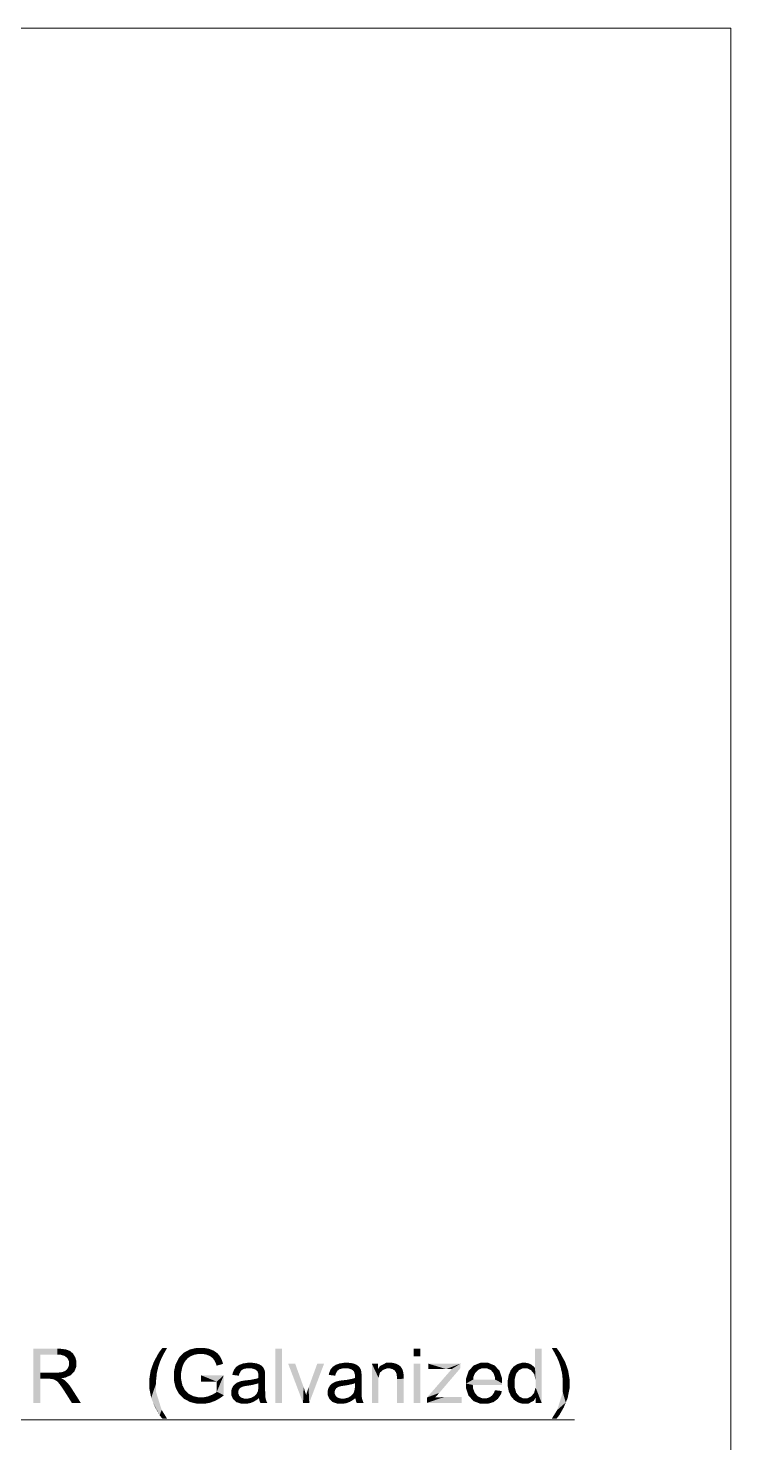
# Model space of a CAD drawing. Header units: millimetres. Extents: x 2 to 579, y 1 to 405.
# Drawn here: x 208.62 to 219.85, y 132.56 to 155.17 of the extents above; entities that cross this region are included whole.
import ezdxf

# ---------------------------------------------------------------- set-up
doc = ezdxf.new("R2010")
doc.units = ezdxf.units.MM
doc.linetypes.add('XKITLINE00', pattern=[0])
doc.layers.add('LinkedObject', color=7, linetype='Continuous', lineweight=0)

# ---------------------------------------------------------------- blocks, each defined once
blk = doc.blocks.new('*A4')
at = {"layer": 'LinkedObject'}
for points in [[(208.81, 133.682), (208.696, 133.199), (208.696, 134.063)], [(208.696, 134.063), (208.81, 133.968), (208.81, 133.682)], [(209.083, 133.968), (208.696, 134.063), (209.078, 134.063)], [(208.81, 133.968), (208.696, 134.063), (209.083, 133.968)], [(209.078, 134.063), (209.131, 133.968), (209.083, 133.968)], [(209.223, 134.051), (209.078, 134.063), (209.136, 134.063)], [(209.253, 134.04), (209.078, 134.063), (209.223, 134.051)], [(209.201, 133.948), (209.078, 134.063), (209.253, 134.04)], [(209.131, 133.968), (209.078, 134.063), (209.201, 133.948)], [(210.8, 134.015), (210.704, 134.003), (210.76, 134.077)], [(210.8, 134.015), (210.76, 134.077), (210.836, 134.077)], [(211.311, 134.078), (211.147, 134.025), (211.197, 134.051)], [(211.337, 133.98), (211.147, 134.025), (211.311, 134.078)], [(211.376, 133.98), (211.311, 134.078), (211.376, 134.078)], [(211.337, 133.98), (211.311, 134.078), (211.376, 133.98)], [(211.376, 134.078), (211.409, 133.98), (211.376, 133.98)], [(211.422, 134.078), (211.409, 133.98), (211.376, 134.078)], [(211.409, 133.98), (211.422, 134.078), (211.468, 133.969)], [(211.545, 134.047), (211.422, 134.078), (211.507, 134.062)], [(211.468, 133.969), (211.422, 134.078), (211.545, 134.047)], [(212.671, 134.063), (212.565, 133.199), (212.565, 134.063)], [(212.671, 133.199), (212.565, 133.199), (212.671, 134.063)], [(214.886, 134.063), (214.78, 133.941), (214.78, 134.063)], [(214.886, 133.941), (214.78, 133.941), (214.886, 134.063)], [(216.824, 134.063), (216.718, 133.753), (216.718, 134.063)], [(216.824, 134.063), (216.727, 133.567), (216.718, 133.753)], [(216.727, 133.567), (216.824, 134.063), (216.824, 133.199)], [(217.061, 134.077), (217.021, 134.015), (216.985, 134.077)], [(217.021, 134.015), (217.061, 134.077), (217.068, 133.927)], [(217.068, 133.927), (217.061, 134.077), (217.116, 134.003)], [(209.253, 134.04), (209.223, 133.928), (209.201, 133.948)], [(209.283, 134.028), (209.223, 133.928), (209.253, 134.04)], [(209.223, 133.928), (209.283, 134.028), (209.245, 133.909)], [(209.245, 133.909), (209.283, 134.028), (209.349, 133.957)], [(209.349, 133.957), (209.268, 133.858), (209.245, 133.909)], [(209.256, 133.768), (209.385, 133.827), (209.326, 133.672)], [(209.268, 133.807), (209.385, 133.827), (209.256, 133.768)], [(209.367, 133.928), (209.268, 133.858), (209.349, 133.957)], [(209.385, 133.863), (209.268, 133.858), (209.367, 133.928)], [(209.385, 133.827), (209.268, 133.858), (209.385, 133.863)], [(209.268, 133.858), (209.385, 133.827), (209.268, 133.828)], [(209.385, 133.827), (209.268, 133.807), (209.268, 133.828)], [(209.349, 133.957), (209.283, 134.028), (209.331, 133.987)], [(209.326, 133.672), (209.385, 133.827), (209.355, 133.704)], [(209.355, 133.704), (209.385, 133.827), (209.385, 133.781)], [(210.596, 133.78), (210.724, 133.861), (210.695, 133.776)], [(210.623, 133.854), (210.724, 133.861), (210.596, 133.78)], [(210.742, 133.902), (210.623, 133.854), (210.704, 134.003)], [(210.724, 133.861), (210.623, 133.854), (210.742, 133.902)], [(210.753, 133.928), (210.704, 134.003), (210.8, 134.015)], [(210.742, 133.902), (210.704, 134.003), (210.753, 133.928)], [(210.996, 133.862), (210.943, 133.69), (210.969, 133.808)], [(211.077, 133.768), (210.943, 133.69), (210.996, 133.862)], [(211.147, 134.025), (210.996, 133.862), (211.098, 133.998)], [(211.212, 133.944), (210.996, 133.862), (211.147, 134.025)], [(211.098, 133.998), (210.996, 133.862), (211.022, 133.917)], [(211.166, 133.913), (210.996, 133.862), (211.212, 133.944)], [(211.148, 133.893), (210.996, 133.862), (211.166, 133.913)], [(211.13, 133.874), (210.996, 133.862), (211.148, 133.893)], [(211.103, 133.831), (210.996, 133.862), (211.13, 133.874)], [(210.996, 133.862), (211.103, 133.831), (211.093, 133.808)], [(211.077, 133.768), (210.996, 133.862), (211.093, 133.808)], [(211.147, 134.025), (211.24, 133.956), (211.212, 133.944)], [(211.24, 133.956), (211.147, 134.025), (211.269, 133.968)], [(211.269, 133.968), (211.147, 134.025), (211.337, 133.98)], [(211.468, 133.969), (211.545, 134.047), (211.495, 133.957)], [(211.545, 134.047), (211.522, 133.946), (211.495, 133.957)], [(211.522, 133.946), (211.545, 134.047), (211.563, 133.916)], [(211.642, 133.99), (211.545, 134.047), (211.583, 134.032)], [(211.664, 133.963), (211.545, 134.047), (211.642, 133.99)], [(211.563, 133.916), (211.545, 134.047), (211.664, 133.963)], [(211.563, 133.916), (211.664, 133.963), (211.577, 133.897)], [(211.664, 133.963), (211.592, 133.878), (211.577, 133.897)], [(211.592, 133.878), (211.664, 133.963), (211.616, 133.826)], [(211.616, 133.826), (211.664, 133.963), (211.718, 133.865)], [(211.616, 133.826), (211.718, 133.865), (211.626, 133.793)], [(211.626, 133.793), (211.718, 133.865), (211.729, 133.821)], [(211.718, 133.865), (211.664, 133.963), (211.685, 133.936)], [(212.121, 133.839), (212.019, 133.817), (212.05, 133.828)], [(212.108, 133.751), (212.019, 133.817), (212.121, 133.839)], [(212.108, 133.751), (212.121, 133.839), (212.145, 133.751)], [(212.145, 133.751), (212.121, 133.839), (212.185, 133.751)], [(212.161, 133.839), (212.185, 133.751), (212.121, 133.839)], [(212.266, 133.83), (212.161, 133.839), (212.201, 133.839)], [(212.291, 133.82), (212.161, 133.839), (212.266, 133.83)], [(212.246, 133.733), (212.161, 133.839), (212.291, 133.82)], [(212.185, 133.751), (212.161, 133.839), (212.246, 133.733)], [(213.662, 133.839), (213.56, 133.817), (213.591, 133.828)], [(213.649, 133.751), (213.56, 133.817), (213.662, 133.839)], [(213.649, 133.751), (213.662, 133.839), (213.687, 133.751)], [(213.687, 133.751), (213.662, 133.839), (213.727, 133.751)], [(213.702, 133.839), (213.727, 133.751), (213.662, 133.839)], [(213.808, 133.83), (213.702, 133.839), (213.742, 133.839)], [(213.833, 133.82), (213.702, 133.839), (213.808, 133.83)], [(213.787, 133.733), (213.702, 133.839), (213.833, 133.82)], [(213.727, 133.751), (213.702, 133.839), (213.787, 133.733)], [(214.403, 133.839), (214.239, 133.788), (214.338, 133.839)], [(214.347, 133.748), (214.239, 133.788), (214.403, 133.839)], [(214.347, 133.748), (214.403, 133.839), (214.381, 133.748)], [(214.381, 133.748), (214.403, 133.839), (214.402, 133.748)], [(214.403, 133.839), (214.439, 133.738), (214.402, 133.748)], [(214.432, 133.839), (214.439, 133.738), (214.403, 133.839)], [(214.483, 133.829), (214.439, 133.738), (214.432, 133.839)], [(214.507, 133.819), (214.439, 133.738), (214.483, 133.829)], [(215.842, 133.839), (215.696, 133.752), (215.736, 133.796)], [(215.907, 133.839), (215.696, 133.752), (215.842, 133.839)], [(215.871, 133.752), (215.696, 133.752), (215.907, 133.839)], [(215.871, 133.752), (215.907, 133.839), (215.907, 133.752)], [(215.907, 133.839), (215.948, 133.752), (215.907, 133.752)], [(216.072, 133.796), (215.907, 133.839), (215.969, 133.839)], [(216.111, 133.754), (215.907, 133.839), (216.072, 133.796)], [(216.013, 133.721), (215.907, 133.839), (216.111, 133.754)], [(215.948, 133.752), (215.907, 133.839), (216.013, 133.721)], [(216.507, 133.839), (216.521, 133.751), (216.437, 133.819)], [(216.546, 133.839), (216.521, 133.751), (216.507, 133.839)], [(216.521, 133.751), (216.546, 133.839), (216.556, 133.751)], [(216.546, 133.839), (216.592, 133.751), (216.556, 133.751)], [(216.574, 133.839), (216.592, 133.751), (216.546, 133.839)], [(216.624, 133.827), (216.592, 133.751), (216.574, 133.839)], [(216.646, 133.815), (216.592, 133.751), (216.624, 133.827)], [(217.068, 133.927), (217.116, 134.003), (217.08, 133.9)], [(217.08, 133.9), (217.116, 134.003), (217.098, 133.859)], [(217.098, 133.859), (217.116, 134.003), (217.198, 133.854)], [(217.098, 133.859), (217.198, 133.854), (217.126, 133.775)], [(217.126, 133.775), (217.198, 133.854), (217.225, 133.78)], [(208.81, 133.682), (208.81, 133.583), (208.696, 133.199)], [(208.942, 133.583), (208.81, 133.682), (209.055, 133.682)], [(208.81, 133.583), (208.81, 133.682), (208.942, 133.583)], [(208.942, 133.583), (209.055, 133.682), (208.964, 133.583)], [(208.964, 133.583), (209.055, 133.682), (208.996, 133.58)], [(208.996, 133.58), (209.055, 133.682), (209.006, 133.578)], [(209.006, 133.578), (209.055, 133.682), (209.019, 133.575)], [(209.019, 133.575), (209.055, 133.682), (209.045, 133.564)], [(209.045, 133.564), (209.055, 133.682), (209.094, 133.682)], [(209.045, 133.564), (209.094, 133.682), (209.058, 133.555)], [(209.094, 133.682), (209.142, 133.592), (209.058, 133.555)], [(209.155, 133.69), (209.142, 133.592), (209.094, 133.682)], [(209.142, 133.592), (209.155, 133.69), (209.204, 133.601)], [(209.178, 133.698), (209.326, 133.672), (209.155, 133.69)], [(209.296, 133.641), (209.155, 133.69), (209.326, 133.672)], [(209.204, 133.601), (209.155, 133.69), (209.296, 133.641)], [(209.2, 133.706), (209.326, 133.672), (209.178, 133.698)], [(209.326, 133.672), (209.2, 133.706), (209.233, 133.732)], [(209.245, 133.75), (209.326, 133.672), (209.233, 133.732)], [(209.256, 133.768), (209.326, 133.672), (209.245, 133.75)], [(210.672, 133.677), (210.551, 133.581), (210.573, 133.716)], [(210.66, 133.566), (210.551, 133.581), (210.672, 133.677)], [(210.685, 133.732), (210.573, 133.716), (210.596, 133.78)], [(210.672, 133.677), (210.573, 133.716), (210.685, 133.732)], [(210.685, 133.732), (210.596, 133.78), (210.695, 133.776)], [(211.06, 133.681), (210.943, 133.69), (211.077, 133.768)], [(210.943, 133.69), (211.06, 133.681), (210.943, 133.627)], [(210.943, 133.627), (211.06, 133.681), (211.06, 133.634)], [(211.06, 133.576), (210.943, 133.627), (211.06, 133.634)], [(210.943, 133.627), (210.996, 133.396), (210.943, 133.563)], [(211.06, 133.576), (210.996, 133.396), (210.943, 133.627)], [(211.376, 133.64), (211.63, 133.538), (211.376, 133.538)], [(211.742, 133.64), (211.63, 133.538), (211.376, 133.64)], [(211.63, 133.377), (211.742, 133.64), (211.742, 133.319)], [(211.63, 133.538), (211.742, 133.64), (211.63, 133.377)], [(211.925, 133.754), (211.879, 133.646), (211.909, 133.734)], [(212.017, 133.712), (211.879, 133.646), (211.925, 133.754)], [(211.909, 133.734), (211.879, 133.646), (211.886, 133.68)], [(211.991, 133.666), (211.879, 133.646), (212.017, 133.712)], [(211.879, 133.646), (211.991, 133.666), (211.982, 133.633)], [(211.941, 133.774), (212.053, 133.738), (211.925, 133.754)], [(212.017, 133.712), (211.925, 133.754), (212.035, 133.725)], [(212.035, 133.725), (211.925, 133.754), (212.053, 133.738)], [(211.988, 133.806), (212.053, 133.738), (211.941, 133.774)], [(212.019, 133.817), (212.053, 133.738), (211.988, 133.806)], [(212.053, 133.738), (212.019, 133.817), (212.108, 133.751)], [(212.246, 133.733), (212.291, 133.82), (212.266, 133.715)], [(212.266, 133.715), (212.291, 133.82), (212.281, 133.702)], [(212.291, 133.82), (212.296, 133.656), (212.281, 133.702)], [(212.365, 133.773), (212.296, 133.656), (212.291, 133.82)], [(212.353, 133.787), (212.291, 133.82), (212.316, 133.811)], [(212.365, 133.773), (212.291, 133.82), (212.353, 133.787)], [(212.296, 133.607), (212.4, 133.687), (212.295, 133.596)], [(212.295, 133.596), (212.4, 133.687), (212.296, 133.513)], [(212.403, 133.603), (212.295, 133.474), (212.296, 133.513)], [(212.403, 133.461), (212.295, 133.474), (212.403, 133.603)], [(212.377, 133.758), (212.296, 133.656), (212.365, 133.773)], [(212.393, 133.722), (212.296, 133.656), (212.377, 133.758)], [(212.398, 133.701), (212.296, 133.656), (212.393, 133.722)], [(212.296, 133.656), (212.398, 133.701), (212.4, 133.687)], [(212.296, 133.656), (212.4, 133.687), (212.296, 133.624)], [(212.296, 133.624), (212.4, 133.687), (212.296, 133.621)], [(212.296, 133.621), (212.4, 133.687), (212.296, 133.607)], [(212.403, 133.638), (212.296, 133.513), (212.4, 133.687)], [(212.403, 133.603), (212.296, 133.513), (212.403, 133.638)], [(212.883, 133.825), (213.009, 133.199), (212.771, 133.825)], [(213.018, 133.45), (213.009, 133.199), (212.883, 133.825)], [(213.345, 133.825), (213.097, 133.443), (213.236, 133.825)], [(213.108, 133.199), (213.097, 133.443), (213.345, 133.825)], [(213.467, 133.754), (213.42, 133.646), (213.45, 133.734)], [(213.559, 133.712), (213.42, 133.646), (213.467, 133.754)], [(213.45, 133.734), (213.42, 133.646), (213.427, 133.68)], [(213.532, 133.666), (213.42, 133.646), (213.559, 133.712)], [(213.42, 133.646), (213.532, 133.666), (213.524, 133.633)], [(213.483, 133.774), (213.594, 133.738), (213.467, 133.754)], [(213.559, 133.712), (213.467, 133.754), (213.576, 133.725)], [(213.576, 133.725), (213.467, 133.754), (213.594, 133.738)], [(213.53, 133.806), (213.594, 133.738), (213.483, 133.774)], [(213.56, 133.817), (213.594, 133.738), (213.53, 133.806)], [(213.594, 133.738), (213.56, 133.817), (213.649, 133.751)], [(213.787, 133.733), (213.833, 133.82), (213.807, 133.715)], [(213.807, 133.715), (213.833, 133.82), (213.822, 133.702)], [(213.833, 133.82), (213.837, 133.656), (213.822, 133.702)], [(213.906, 133.773), (213.837, 133.656), (213.833, 133.82)], [(213.894, 133.787), (213.833, 133.82), (213.858, 133.811)], [(213.906, 133.773), (213.833, 133.82), (213.894, 133.787)], [(213.918, 133.758), (213.837, 133.656), (213.906, 133.773)], [(213.935, 133.722), (213.837, 133.656), (213.918, 133.758)], [(213.939, 133.701), (213.837, 133.656), (213.935, 133.722)], [(213.837, 133.656), (213.939, 133.701), (213.942, 133.687)], [(213.837, 133.656), (213.942, 133.687), (213.837, 133.624)], [(213.837, 133.624), (213.942, 133.687), (213.837, 133.621)], [(213.837, 133.621), (213.942, 133.687), (213.837, 133.607)], [(213.837, 133.607), (213.942, 133.687), (213.837, 133.596)], [(213.837, 133.596), (213.942, 133.687), (213.837, 133.513)], [(213.945, 133.638), (213.837, 133.513), (213.942, 133.687)], [(213.945, 133.603), (213.837, 133.513), (213.945, 133.638)], [(213.945, 133.603), (213.837, 133.474), (213.837, 133.513)], [(213.945, 133.461), (213.837, 133.474), (213.945, 133.603)], [(214.109, 133.825), (214.215, 133.541), (214.109, 133.199)], [(214.215, 133.541), (214.109, 133.825), (214.215, 133.601)], [(214.239, 133.683), (214.109, 133.825), (214.205, 133.736)], [(214.215, 133.601), (214.109, 133.825), (214.239, 133.683)], [(214.205, 133.736), (214.109, 133.825), (214.205, 133.825)], [(214.239, 133.788), (214.289, 133.726), (214.205, 133.736)], [(214.205, 133.736), (214.289, 133.726), (214.239, 133.683)], [(214.289, 133.726), (214.239, 133.788), (214.347, 133.748)], [(214.439, 133.738), (214.507, 133.819), (214.454, 133.728)], [(214.507, 133.819), (214.47, 133.719), (214.454, 133.728)], [(214.47, 133.719), (214.507, 133.819), (214.492, 133.693)], [(214.492, 133.693), (214.507, 133.819), (214.578, 133.765)], [(214.578, 133.765), (214.498, 133.677), (214.492, 133.693)], [(214.59, 133.749), (214.498, 133.677), (214.578, 133.765)], [(214.606, 133.71), (214.498, 133.677), (214.59, 133.749)], [(214.498, 133.677), (214.606, 133.71), (214.504, 133.661)], [(214.504, 133.661), (214.606, 133.71), (214.611, 133.687)], [(214.611, 133.687), (214.51, 133.612), (214.504, 133.661)], [(214.566, 133.782), (214.507, 133.819), (214.531, 133.809)], [(214.578, 133.765), (214.507, 133.819), (214.566, 133.782)], [(214.614, 133.672), (214.51, 133.612), (214.611, 133.687)], [(214.617, 133.621), (214.51, 133.612), (214.614, 133.672)], [(214.617, 133.621), (214.51, 133.58), (214.51, 133.612)], [(214.617, 133.584), (214.51, 133.58), (214.617, 133.621)], [(214.886, 133.825), (214.78, 133.199), (214.78, 133.825)], [(214.886, 133.199), (214.78, 133.199), (214.886, 133.825)], [(215.526, 133.825), (214.991, 133.285), (215.389, 133.742)], [(215.526, 133.755), (214.991, 133.285), (215.526, 133.825)], [(215.187, 133.358), (214.991, 133.285), (215.526, 133.755)], [(215.014, 133.825), (215.269, 133.739), (215.014, 133.739)], [(215.295, 133.739), (215.014, 133.825), (215.526, 133.825)], [(215.269, 133.739), (215.014, 133.825), (215.295, 133.739)], [(215.295, 133.739), (215.526, 133.825), (215.355, 133.741)], [(215.355, 133.741), (215.526, 133.825), (215.389, 133.742)], [(215.696, 133.752), (215.615, 133.586), (215.655, 133.708)], [(215.76, 133.678), (215.615, 133.586), (215.696, 133.752)], [(215.732, 133.613), (215.615, 133.586), (215.76, 133.678)], [(215.615, 133.586), (215.732, 133.613), (215.73, 133.572)], [(215.696, 133.752), (215.785, 133.703), (215.76, 133.678)], [(215.785, 133.703), (215.696, 133.752), (215.809, 133.727)], [(215.809, 133.727), (215.696, 133.752), (215.871, 133.752)], [(216.013, 133.721), (216.111, 133.754), (216.039, 133.691)], [(216.111, 133.754), (216.055, 133.671), (216.039, 133.691)], [(216.055, 133.671), (216.111, 133.754), (216.075, 133.612)], [(216.075, 133.612), (216.111, 133.754), (216.191, 133.591)], [(216.075, 133.612), (216.191, 133.591), (216.079, 133.572)], [(216.191, 133.591), (216.111, 133.754), (216.151, 133.711)], [(216.313, 133.681), (216.282, 133.511), (216.297, 133.643)], [(216.414, 133.664), (216.282, 133.511), (216.313, 133.681)], [(216.391, 133.573), (216.282, 133.511), (216.414, 133.664)], [(216.297, 133.643), (216.282, 133.511), (216.282, 133.558)], [(216.328, 133.72), (216.438, 133.693), (216.313, 133.681)], [(216.313, 133.681), (216.438, 133.693), (216.414, 133.664)], [(216.375, 133.778), (216.438, 133.693), (216.328, 133.72)], [(216.462, 133.722), (216.375, 133.778), (216.406, 133.798)], [(216.438, 133.693), (216.375, 133.778), (216.462, 133.722)], [(216.437, 133.819), (216.521, 133.751), (216.406, 133.798)], [(216.406, 133.798), (216.521, 133.751), (216.462, 133.722)], [(216.646, 133.815), (216.653, 133.721), (216.592, 133.751)], [(216.668, 133.803), (216.653, 133.721), (216.646, 133.815)], [(216.704, 133.772), (216.653, 133.721), (216.668, 133.803)], [(216.718, 133.753), (216.653, 133.721), (216.704, 133.772)], [(216.653, 133.721), (216.718, 133.753), (216.678, 133.691)], [(216.678, 133.691), (216.718, 133.753), (216.703, 133.661)], [(216.718, 133.753), (216.727, 133.567), (216.703, 133.661)], [(217.126, 133.775), (217.225, 133.78), (217.136, 133.73)], [(217.136, 133.73), (217.225, 133.78), (217.149, 133.676)], [(217.149, 133.676), (217.225, 133.78), (217.247, 133.716)], [(217.149, 133.676), (217.247, 133.716), (217.161, 133.566)], [(217.161, 133.566), (217.247, 133.716), (217.27, 133.581)], [(208.696, 133.199), (208.81, 133.583), (208.81, 133.199)], [(209.058, 133.555), (209.142, 133.592), (209.071, 133.547)], [(209.142, 133.592), (209.1, 133.518), (209.071, 133.547)], [(209.165, 133.581), (209.1, 133.518), (209.142, 133.592)], [(209.1, 133.518), (209.165, 133.581), (209.116, 133.498)], [(209.116, 133.498), (209.165, 133.581), (209.132, 133.477)], [(209.132, 133.477), (209.165, 133.581), (209.211, 133.549)], [(209.211, 133.549), (209.173, 133.418), (209.132, 133.477)], [(209.211, 133.549), (209.165, 133.581), (209.199, 133.56)], [(209.236, 133.526), (209.173, 133.418), (209.211, 133.549)], [(209.283, 133.469), (209.173, 133.418), (209.236, 133.526)], [(209.173, 133.418), (209.283, 133.469), (209.198, 133.379)], [(209.198, 133.379), (209.283, 133.469), (209.306, 133.434)], [(209.198, 133.379), (209.306, 133.434), (209.312, 133.199)], [(209.312, 133.199), (209.306, 133.434), (209.455, 133.199)], [(210.551, 133.581), (210.66, 133.566), (210.551, 133.511)], [(210.551, 133.511), (210.66, 133.566), (210.66, 133.511)], [(210.551, 133.432), (210.66, 133.511), (210.581, 133.278)], [(210.551, 133.511), (210.66, 133.511), (210.551, 133.432)], [(210.581, 133.278), (210.66, 133.511), (210.611, 133.204)], [(210.611, 133.204), (210.66, 133.511), (210.66, 133.369)], [(210.943, 133.563), (210.996, 133.396), (210.97, 133.448)], [(211.08, 133.479), (210.996, 133.396), (211.06, 133.576)], [(210.996, 133.396), (211.08, 133.479), (211.1, 133.44)], [(211.12, 133.401), (210.996, 133.396), (211.1, 133.44)], [(211.12, 133.401), (211.153, 133.239), (210.996, 133.396)], [(210.996, 133.396), (211.153, 133.239), (211.023, 133.345)], [(211.178, 133.344), (211.153, 133.239), (211.12, 133.401)], [(211.63, 133.377), (211.742, 133.319), (211.612, 133.36)], [(211.881, 133.448), (211.861, 133.364), (211.871, 133.429)], [(211.981, 133.406), (211.861, 133.364), (211.881, 133.448)], [(211.871, 133.429), (211.861, 133.364), (211.861, 133.387)], [(211.974, 133.381), (211.861, 133.364), (211.981, 133.406)], [(211.861, 133.364), (211.974, 133.381), (211.974, 133.367)], [(211.892, 133.467), (211.988, 133.418), (211.881, 133.448)], [(211.881, 133.448), (211.988, 133.418), (211.981, 133.406)], [(211.919, 133.498), (211.988, 133.418), (211.892, 133.467)], [(211.996, 133.429), (211.919, 133.498), (211.936, 133.509)], [(211.988, 133.418), (211.919, 133.498), (211.996, 133.429)], [(211.953, 133.521), (212.017, 133.446), (211.936, 133.509)], [(211.936, 133.509), (212.017, 133.446), (211.996, 133.429)], [(211.991, 133.538), (212.017, 133.446), (211.953, 133.521)], [(212.012, 133.544), (212.017, 133.446), (211.991, 133.538)], [(212.028, 133.548), (212.044, 133.458), (212.012, 133.544)], [(212.017, 133.446), (212.012, 133.544), (212.03, 133.452)], [(212.03, 133.452), (212.012, 133.544), (212.044, 133.458)], [(212.075, 133.556), (212.09, 133.469), (212.028, 133.548)], [(212.028, 133.548), (212.09, 133.469), (212.044, 133.458)], [(212.107, 133.56), (212.123, 133.473), (212.075, 133.556)], [(212.075, 133.556), (212.123, 133.473), (212.09, 133.469)], [(212.171, 133.567), (212.181, 133.482), (212.107, 133.56)], [(212.107, 133.56), (212.181, 133.482), (212.123, 133.473)], [(212.265, 133.586), (212.296, 133.513), (212.171, 133.567)], [(212.171, 133.567), (212.296, 133.513), (212.181, 133.482)], [(212.181, 133.482), (212.296, 133.513), (212.267, 133.502)], [(212.232, 133.308), (212.403, 133.387), (212.407, 133.294)], [(212.267, 133.345), (212.403, 133.387), (212.232, 133.308)], [(212.295, 133.596), (212.296, 133.513), (212.265, 133.586)], [(212.278, 133.368), (212.403, 133.387), (212.267, 133.345)], [(212.403, 133.387), (212.278, 133.368), (212.287, 133.386)], [(212.287, 133.386), (212.403, 133.461), (212.403, 133.387)], [(212.295, 133.439), (212.403, 133.461), (212.287, 133.386)], [(212.403, 133.461), (212.295, 133.439), (212.295, 133.474)], [(213.028, 133.42), (213.009, 133.199), (213.018, 133.45)], [(213.048, 133.357), (213.009, 133.199), (213.028, 133.42)], [(213.084, 133.408), (213.108, 133.199), (213.065, 133.349)], [(213.097, 133.443), (213.108, 133.199), (213.084, 133.408)], [(213.423, 133.448), (213.402, 133.364), (213.412, 133.429)], [(213.522, 133.406), (213.402, 133.364), (213.423, 133.448)], [(213.412, 133.429), (213.402, 133.364), (213.402, 133.387)], [(213.515, 133.381), (213.402, 133.364), (213.522, 133.406)], [(213.402, 133.364), (213.515, 133.381), (213.515, 133.367)], [(213.433, 133.467), (213.53, 133.418), (213.423, 133.448)], [(213.423, 133.448), (213.53, 133.418), (213.522, 133.406)], [(213.461, 133.498), (213.53, 133.418), (213.433, 133.467)], [(213.537, 133.429), (213.461, 133.498), (213.478, 133.509)], [(213.53, 133.418), (213.461, 133.498), (213.537, 133.429)], [(213.494, 133.521), (213.558, 133.446), (213.478, 133.509)], [(213.478, 133.509), (213.558, 133.446), (213.537, 133.429)], [(213.533, 133.538), (213.558, 133.446), (213.494, 133.521)], [(213.554, 133.544), (213.558, 133.446), (213.533, 133.538)], [(213.569, 133.548), (213.585, 133.458), (213.554, 133.544)], [(213.558, 133.446), (213.554, 133.544), (213.572, 133.452)], [(213.572, 133.452), (213.554, 133.544), (213.585, 133.458)], [(213.616, 133.556), (213.631, 133.469), (213.569, 133.548)], [(213.569, 133.548), (213.631, 133.469), (213.585, 133.458)], [(213.648, 133.56), (213.664, 133.473), (213.616, 133.556)], [(213.616, 133.556), (213.664, 133.473), (213.631, 133.469)], [(213.712, 133.567), (213.722, 133.482), (213.648, 133.56)], [(213.648, 133.56), (213.722, 133.482), (213.664, 133.473)], [(213.806, 133.586), (213.837, 133.513), (213.712, 133.567)], [(213.712, 133.567), (213.837, 133.513), (213.722, 133.482)], [(213.722, 133.482), (213.837, 133.513), (213.809, 133.502)], [(213.774, 133.308), (213.945, 133.387), (213.948, 133.294)], [(213.809, 133.345), (213.945, 133.387), (213.774, 133.308)], [(213.837, 133.596), (213.837, 133.513), (213.806, 133.586)], [(213.82, 133.368), (213.945, 133.387), (213.809, 133.345)], [(213.945, 133.387), (213.82, 133.368), (213.828, 133.386)], [(213.828, 133.386), (213.945, 133.461), (213.945, 133.387)], [(213.837, 133.439), (213.945, 133.461), (213.828, 133.386)], [(213.945, 133.461), (213.837, 133.439), (213.837, 133.474)], [(214.109, 133.199), (214.215, 133.541), (214.215, 133.199)], [(214.51, 133.199), (214.617, 133.584), (214.617, 133.199)], [(214.51, 133.58), (214.617, 133.584), (214.51, 133.199)], [(215.73, 133.572), (215.615, 133.507), (215.615, 133.586)], [(215.73, 133.572), (216.191, 133.513), (215.615, 133.507)], [(216.191, 133.508), (215.615, 133.507), (216.191, 133.513)], [(216.191, 133.494), (215.615, 133.507), (216.191, 133.508)], [(215.615, 133.507), (215.695, 133.27), (215.615, 133.43)], [(215.726, 133.433), (215.695, 133.27), (215.615, 133.507)], [(215.726, 133.433), (215.615, 133.507), (215.723, 133.485)], [(216.19, 133.485), (215.615, 133.507), (216.191, 133.494)], [(215.723, 133.485), (215.615, 133.507), (216.19, 133.485)], [(215.615, 133.43), (215.695, 133.27), (215.655, 133.312)], [(215.756, 133.354), (215.695, 133.27), (215.726, 133.433)], [(216.079, 133.572), (216.191, 133.513), (215.73, 133.572)], [(216.033, 133.318), (216.187, 133.387), (216.126, 133.265)], [(216.065, 133.367), (216.187, 133.387), (216.033, 133.318)], [(216.187, 133.387), (216.065, 133.367), (216.077, 133.401)], [(216.191, 133.513), (216.079, 133.572), (216.191, 133.591)], [(216.126, 133.265), (216.187, 133.387), (216.174, 133.339)], [(216.282, 133.511), (216.391, 133.573), (216.391, 133.511)], [(216.282, 133.511), (216.391, 133.451), (216.282, 133.463)], [(216.391, 133.451), (216.282, 133.511), (216.391, 133.511)], [(216.282, 133.463), (216.391, 133.451), (216.299, 133.378)], [(216.299, 133.378), (216.391, 133.451), (216.316, 133.342)], [(216.316, 133.342), (216.391, 133.451), (216.416, 133.362)], [(216.727, 133.444), (216.824, 133.199), (216.703, 133.358)], [(216.727, 133.567), (216.824, 133.199), (216.727, 133.503)], [(216.727, 133.503), (216.824, 133.199), (216.727, 133.444)], [(217.161, 133.511), (217.27, 133.581), (217.27, 133.511)], [(217.161, 133.566), (217.27, 133.581), (217.161, 133.511)], [(217.161, 133.511), (217.27, 133.511), (217.161, 133.369)], [(217.27, 133.432), (217.161, 133.369), (217.27, 133.511)], [(217.24, 133.278), (217.161, 133.369), (217.27, 133.432)], [(210.66, 133.369), (210.716, 133), (210.611, 133.204)], [(210.611, 133.204), (210.716, 133), (210.642, 133.13)], [(210.748, 133.086), (210.716, 133), (210.66, 133.369)], [(211.023, 133.345), (211.153, 133.239), (211.101, 133.266)], [(211.153, 133.239), (211.178, 133.344), (211.216, 133.325)], [(211.254, 133.306), (211.153, 133.239), (211.216, 133.325)], [(211.254, 133.306), (211.384, 133.184), (211.153, 133.239)], [(211.153, 133.239), (211.384, 133.184), (211.205, 133.211)], [(211.205, 133.211), (211.384, 133.184), (211.321, 133.184)], [(211.335, 133.287), (211.384, 133.184), (211.254, 133.306)], [(211.384, 133.184), (211.335, 133.287), (211.378, 133.287)], [(211.378, 133.287), (211.432, 133.184), (211.384, 133.184)], [(211.415, 133.287), (211.432, 133.184), (211.378, 133.287)], [(211.487, 133.301), (211.524, 133.201), (211.415, 133.287)], [(211.415, 133.287), (211.524, 133.201), (211.432, 133.184)], [(211.568, 133.218), (211.487, 133.301), (211.523, 133.316)], [(211.524, 133.201), (211.487, 133.301), (211.568, 133.218)], [(211.558, 133.33), (211.613, 133.235), (211.523, 133.316)], [(211.523, 133.316), (211.613, 133.235), (211.568, 133.218)], [(211.612, 133.36), (211.742, 133.319), (211.558, 133.33)], [(211.558, 133.33), (211.742, 133.319), (211.613, 133.235)], [(211.613, 133.235), (211.742, 133.319), (211.7, 133.286)], [(211.974, 133.346), (211.861, 133.364), (211.974, 133.367)], [(211.861, 133.364), (211.974, 133.346), (211.861, 133.325)], [(211.861, 133.325), (211.974, 133.346), (211.888, 133.261)], [(211.888, 133.261), (211.974, 133.346), (211.916, 133.235)], [(211.916, 133.235), (211.974, 133.346), (211.99, 133.31)], [(211.99, 133.31), (211.944, 133.21), (211.916, 133.235)], [(212.006, 133.296), (211.944, 133.21), (211.99, 133.31)], [(212.022, 133.282), (211.944, 133.21), (212.006, 133.296)], [(211.944, 133.21), (212.022, 133.282), (212.023, 133.185)], [(212.074, 133.185), (212.022, 133.282), (212.069, 133.268)], [(212.023, 133.185), (212.022, 133.282), (212.074, 133.185)], [(212.069, 133.268), (212.105, 133.185), (212.074, 133.185)], [(212.1, 133.268), (212.105, 133.185), (212.069, 133.268)], [(212.13, 133.268), (212.105, 133.185), (212.1, 133.268)], [(212.105, 133.185), (212.13, 133.268), (212.164, 133.195)], [(212.191, 133.206), (212.13, 133.268), (212.185, 133.281)], [(212.164, 133.195), (212.13, 133.268), (212.191, 133.206)], [(212.305, 133.276), (212.185, 133.281), (212.208, 133.295)], [(212.275, 133.251), (212.185, 133.281), (212.305, 133.276)], [(212.218, 133.216), (212.185, 133.281), (212.275, 133.251)], [(212.191, 133.206), (212.185, 133.281), (212.218, 133.216)], [(212.232, 133.308), (212.407, 133.294), (212.208, 133.295)], [(212.407, 133.294), (212.305, 133.276), (212.208, 133.295)], [(212.305, 133.276), (212.407, 133.294), (212.307, 133.254)], [(212.307, 133.254), (212.407, 133.294), (212.41, 133.274)], [(212.41, 133.274), (212.318, 133.215), (212.307, 133.254)], [(212.413, 133.255), (212.318, 133.215), (212.41, 133.274)], [(212.413, 133.255), (212.326, 133.199), (212.318, 133.215)], [(212.427, 133.217), (212.326, 133.199), (212.413, 133.255)], [(212.326, 133.199), (212.427, 133.217), (212.437, 133.199)], [(213.058, 133.324), (213.009, 133.199), (213.048, 133.357)], [(213.058, 133.324), (213.108, 133.199), (213.009, 133.199)], [(213.065, 133.349), (213.108, 133.199), (213.058, 133.324)], [(213.515, 133.346), (213.402, 133.364), (213.515, 133.367)], [(213.402, 133.364), (213.515, 133.346), (213.402, 133.325)], [(213.402, 133.325), (213.515, 133.346), (213.43, 133.261)], [(213.43, 133.261), (213.515, 133.346), (213.457, 133.235)], [(213.457, 133.235), (213.515, 133.346), (213.531, 133.31)], [(213.531, 133.31), (213.485, 133.21), (213.457, 133.235)], [(213.547, 133.296), (213.485, 133.21), (213.531, 133.31)], [(213.563, 133.282), (213.485, 133.21), (213.547, 133.296)], [(213.485, 133.21), (213.563, 133.282), (213.564, 133.185)], [(213.616, 133.185), (213.563, 133.282), (213.61, 133.268)], [(213.564, 133.185), (213.563, 133.282), (213.616, 133.185)], [(213.61, 133.268), (213.647, 133.185), (213.616, 133.185)], [(213.641, 133.268), (213.647, 133.185), (213.61, 133.268)], [(213.672, 133.268), (213.647, 133.185), (213.641, 133.268)], [(213.647, 133.185), (213.672, 133.268), (213.705, 133.195)], [(213.732, 133.206), (213.672, 133.268), (213.726, 133.281)], [(213.705, 133.195), (213.672, 133.268), (213.732, 133.206)], [(213.846, 133.276), (213.726, 133.281), (213.75, 133.295)], [(213.816, 133.251), (213.726, 133.281), (213.846, 133.276)], [(213.76, 133.216), (213.726, 133.281), (213.816, 133.251)], [(213.732, 133.206), (213.726, 133.281), (213.76, 133.216)], [(213.774, 133.308), (213.948, 133.294), (213.75, 133.295)], [(213.948, 133.294), (213.846, 133.276), (213.75, 133.295)], [(213.846, 133.276), (213.948, 133.294), (213.848, 133.254)], [(213.848, 133.254), (213.948, 133.294), (213.951, 133.274)], [(213.951, 133.274), (213.859, 133.215), (213.848, 133.254)], [(213.955, 133.255), (213.859, 133.215), (213.951, 133.274)], [(213.955, 133.255), (213.868, 133.199), (213.859, 133.215)], [(213.968, 133.217), (213.868, 133.199), (213.955, 133.255)], [(213.868, 133.199), (213.968, 133.217), (213.978, 133.199)], [(215.187, 133.358), (214.991, 133.199), (214.991, 133.285)], [(215.122, 133.285), (214.991, 133.199), (215.187, 133.358)], [(214.991, 133.199), (215.256, 133.29), (215.545, 133.199)], [(215.256, 133.29), (214.991, 133.199), (215.224, 133.29)], [(215.224, 133.29), (214.991, 133.199), (215.158, 133.288)], [(215.158, 133.288), (214.991, 133.199), (215.122, 133.285)], [(215.545, 133.199), (215.256, 133.29), (215.545, 133.29)], [(215.695, 133.27), (215.756, 133.354), (215.735, 133.227)], [(215.782, 133.327), (215.735, 133.227), (215.756, 133.354)], [(215.808, 133.3), (215.735, 133.227), (215.782, 133.327)], [(215.808, 133.3), (215.912, 133.185), (215.735, 133.227)], [(215.735, 133.227), (215.912, 133.185), (215.844, 133.185)], [(215.873, 133.272), (215.912, 133.185), (215.808, 133.3)], [(215.913, 133.272), (215.912, 133.185), (215.873, 133.272)], [(215.942, 133.272), (216.091, 133.238), (215.912, 133.185)], [(215.942, 133.272), (215.912, 133.185), (215.913, 133.272)], [(215.912, 133.185), (216.091, 133.238), (215.967, 133.185)], [(215.991, 133.288), (216.091, 133.238), (215.942, 133.272)], [(215.967, 133.185), (216.091, 133.238), (216.056, 133.212)], [(216.012, 133.303), (216.126, 133.265), (215.991, 133.288)], [(216.091, 133.238), (215.991, 133.288), (216.126, 133.265)], [(216.033, 133.318), (216.126, 133.265), (216.012, 133.303)], [(216.416, 133.362), (216.382, 133.247), (216.316, 133.342)], [(216.316, 133.342), (216.382, 133.247), (216.333, 133.305)], [(216.441, 133.332), (216.382, 133.247), (216.416, 133.362)], [(216.382, 133.247), (216.441, 133.332), (216.413, 133.226)], [(216.413, 133.226), (216.441, 133.332), (216.466, 133.302)], [(216.466, 133.302), (216.551, 133.185), (216.413, 133.226)], [(216.413, 133.226), (216.551, 133.185), (216.445, 133.206)], [(216.445, 133.206), (216.551, 133.185), (216.513, 133.185)], [(216.526, 133.272), (216.551, 133.185), (216.466, 133.302)], [(216.551, 133.185), (216.526, 133.272), (216.561, 133.272)], [(216.551, 133.185), (216.726, 133.278), (216.609, 133.185)], [(216.596, 133.272), (216.726, 133.278), (216.551, 133.185)], [(216.596, 133.272), (216.551, 133.185), (216.561, 133.272)], [(216.655, 133.301), (216.726, 133.278), (216.596, 133.272)], [(216.609, 133.185), (216.726, 133.278), (216.696, 133.232)], [(216.726, 133.278), (216.655, 133.301), (216.679, 133.329)], [(216.703, 133.358), (216.726, 133.278), (216.679, 133.329)], [(216.703, 133.358), (216.824, 133.199), (216.726, 133.278)], [(216.726, 133.278), (216.824, 133.199), (216.726, 133.199)], [(217.161, 133.369), (217.209, 133.204), (217.073, 133.086)], [(217.073, 133.086), (217.209, 133.204), (217.105, 133)], [(217.105, 133), (217.209, 133.204), (217.179, 133.13)], [(217.209, 133.204), (217.161, 133.369), (217.24, 133.278)], [(210.716, 133), (210.748, 133.086), (210.76, 132.945)], [(210.76, 132.945), (210.748, 133.086), (210.836, 132.945)], [(217.073, 133.086), (217.105, 133), (216.985, 132.945)], [(216.985, 132.945), (217.105, 133), (217.061, 132.945)]]:
    blk.add_hatch(color=7, dxfattribs=at).paths.add_polyline_path(points, flags=17)
at = {"layer": 'LinkedObject', "color": 2, "linetype": 'XKITLINE00', "lineweight": 0}
for p, q in [((135.694, 155.168), (219.846, 155.168)), ((219.846, 155.168), (219.846, 83.676))]:
    blk.add_line(p, q, dxfattribs=at)
at = {"layer": 'LinkedObject', "color": 6, "linetype": 'XKITLINE00', "lineweight": 0}
blk.add_line((199.249, 132.928), (217.349, 132.928), dxfattribs=at)

msp = doc.modelspace()

# ---------------------------------------------------------------- block references
at = {"lineweight": 0}
msp.add_blockref('*A4', (0, 0), dxfattribs=at)

doc.saveas('drawing.dxf')
